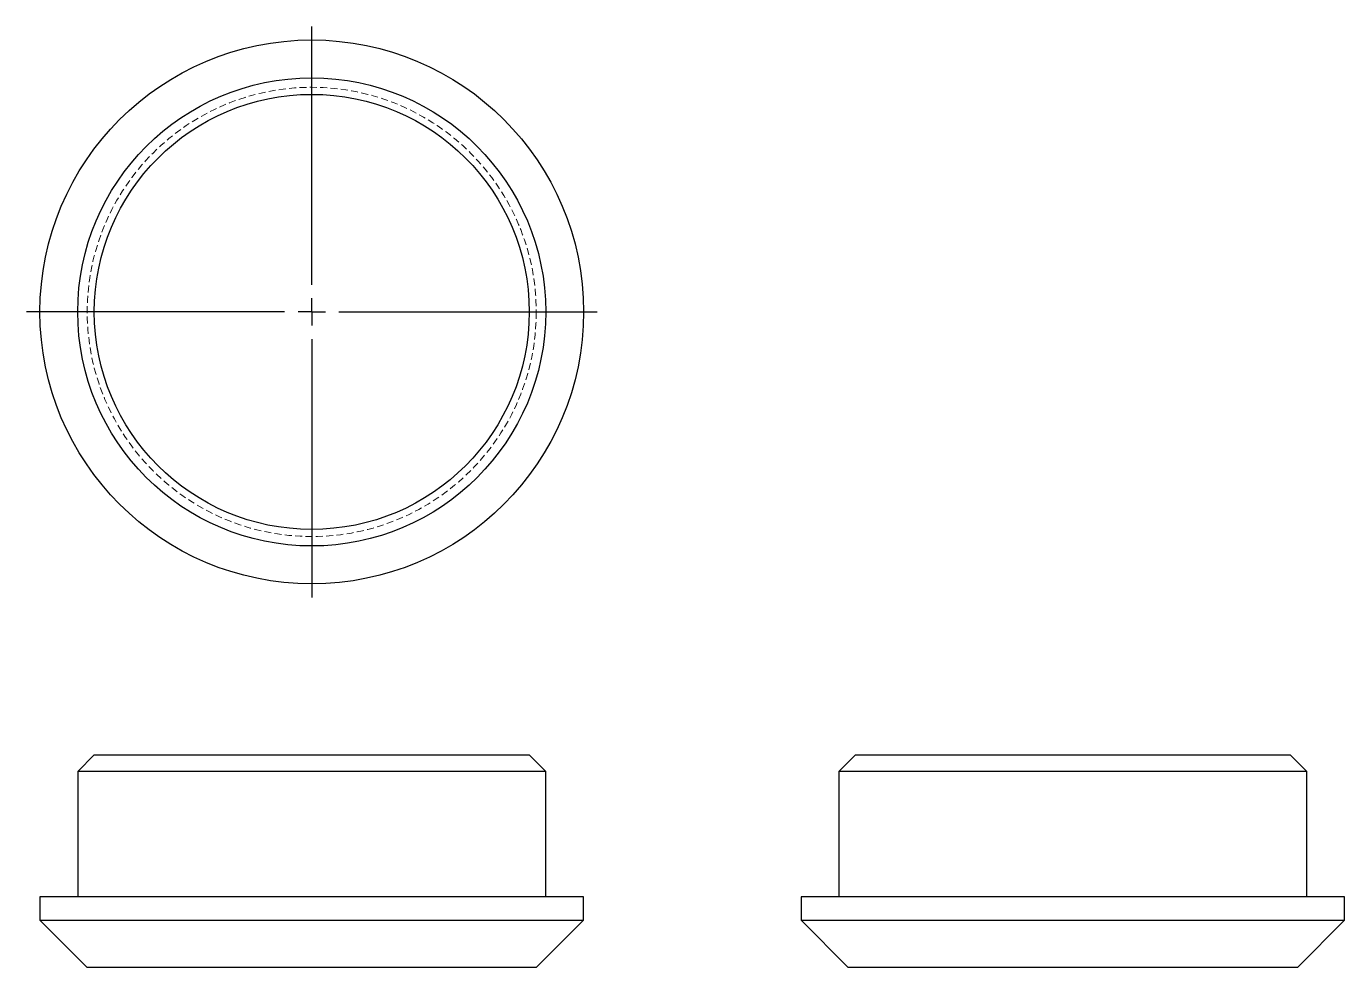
# Model space of a CAD drawing. Header units: millimetres. Extents: x 30 to 273, y 37 to 210.
import ezdxf

# ---------------------------------------------------------------- set-up
doc = ezdxf.new("R2010")
doc.units = ezdxf.units.MM
doc.linetypes.add('HIDDEN', pattern=[1.905, 1.27, -0.635])
doc.layers.add('10', color=7, linetype='Continuous')

# ---------------------------------------------------------------- blocks, each defined once
blk = doc.blocks.new('SW_CENTERMARKSYMBOL_0')
at = {"layer": '10', "color": 0}
for p, q in [((0, 5), (0, 52.5)), ((0, 0), (0, 2.5)), ((-5, 0), (-52.5, 0)), ((0, 0), (-2.5, 0)), ((0, 0), (0, -2.5)), ((0, 0), (2.5, 0)), ((5, 0), (52.5, 0)), ((0, -5), (0, -52.5))]:
    blk.add_line(p, q, dxfattribs=at)
blk = doc.blocks.new('SW_CENTERMARKSYMBOL_1')
at = {"layer": '10', "color": 0}
for p, q in [((0, 5), (0, 45.54)), ((0, 0), (0, 2.5)), ((-5, 0), (-45.54, 0)), ((0, 0), (-2.5, 0)), ((0, 0), (0, -2.5)), ((0, 0), (2.5, 0)), ((5, 0), (45.54, 0)), ((0, -5), (0, -45.54))]:
    blk.add_line(p, q, dxfattribs=at)

msp = doc.modelspace()

# ---------------------------------------------------------------- linework, layer by layer
at = {"color": 7, "linetype": 'Continuous', "lineweight": 25}
for p, q in [((43, 76.57), (39.96, 73.52)), ((43, 76.57), (123, 76.57)), ((126.04, 73.52), (123, 76.57)), ((183, 76.57), (179.96, 73.52)), ((183, 76.57), (223, 76.57)), ((223, 76.57), (263, 76.57)), ((266.04, 73.52), (263, 76.57)), ((39.96, 73.52), (39.96, 50.48)), ((126.04, 73.52), (39.96, 73.52)), ((126.04, 50.48), (126.04, 73.52)), ((179.96, 73.52), (179.96, 50.48)), ((223, 73.52), (179.96, 73.52)), ((266.04, 73.52), (223, 73.52)), ((266.04, 50.48), (266.04, 73.52)), ((33, 50.48), (33, 46.13)), ((133, 50.48), (33, 50.48)), ((133, 46.13), (133, 50.48)), ((173, 50.48), (173, 46.13)), ((223, 50.48), (173, 50.48)), ((273, 50.48), (223, 50.48)), ((273, 46.13), (273, 50.48)), ((33, 46.13), (41.7, 37.43)), ((33, 46.13), (133, 46.13)), ((124.3, 37.43), (133, 46.13)), ((173, 46.13), (181.7, 37.43)), ((173, 46.13), (273, 46.13)), ((264.3, 37.43), (273, 46.13)), ((124.3, 37.43), (41.7, 37.43)), ((223, 37.43), (181.7, 37.43)), ((264.3, 37.43), (223, 37.43))]:
    msp.add_line(p, q, dxfattribs=at)
for radius in [50, 43.04, 40]:
    msp.add_circle((83, 158), radius, dxfattribs=at)
at = {"color": 7, "linetype": 'HIDDEN', "lineweight": 18}
msp.add_circle((83, 158), 41.3, dxfattribs=at)

# ---------------------------------------------------------------- block references
at = {"layer": '10'}
for name in ['SW_CENTERMARKSYMBOL_0', 'SW_CENTERMARKSYMBOL_1']:
    msp.add_blockref(name, (83, 158), dxfattribs=at)

doc.saveas('drawing.dxf')
